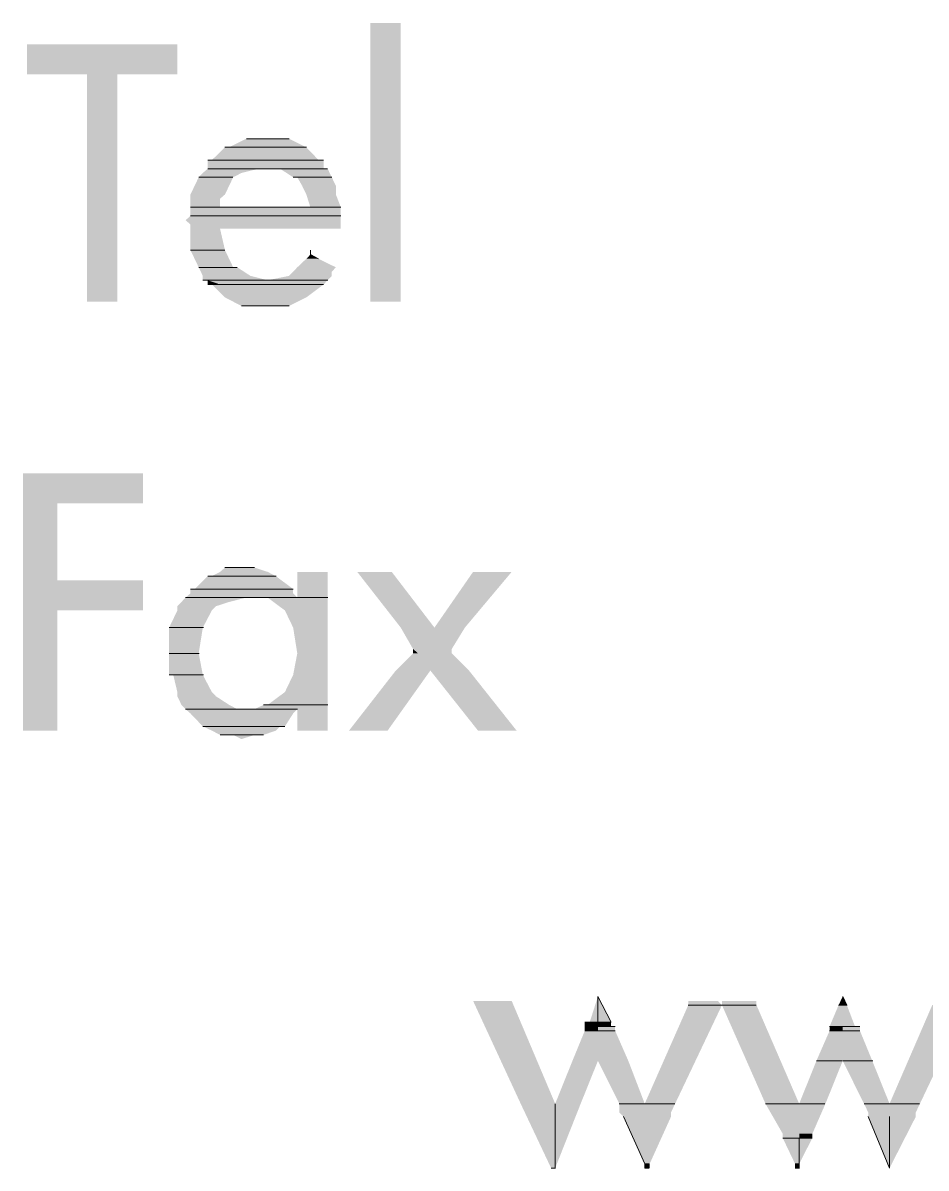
# Model space of a CAD drawing. Header units: inches. Extents: x 0.9 to 46, y 0.8 to 32.4.
# Drawn here: x 44.5742 to 44.925, y 24.5662 to 25.0112 of the extents above; entities that cross this region are included whole.
import ezdxf

# ---------------------------------------------------------------- set-up
doc = ezdxf.new("R2010")
doc.units = ezdxf.units.IN
doc.header["$MEASUREMENT"] = 0
doc.layers.add('PDF_Geometry', color=7, linetype='Continuous')
doc.layers.add('PDF_Solid Fills', color=7, linetype='Continuous')

msp = doc.modelspace()

# ---------------------------------------------------------------- linework, layer by layer
at = {"layer": 'PDF_Geometry', "lineweight": 20}
for points in [[(44.66767, 24.96621), (44.66097, 24.96621), (44.67405, 24.96621)], [(44.66097, 24.96621), (44.67764, 24.96621)], [(44.66097, 24.96621), (44.67756, 24.96621)], [(44.65427, 24.96286), (44.65267, 24.96286), (44.68426, 24.96286)], [(44.65427, 24.96286), (44.68427, 24.96286)], [(44.64756, 24.95789), (44.64597, 24.95789), (44.69096, 24.95789)], [(44.64756, 24.95789), (44.68923, 24.95789)], [(44.64756, 24.95789), (44.68923, 24.95789)], [(44.64756, 24.95789), (44.69096, 24.95789)], [(44.64246, 24.95122), (44.65578, 24.95122)], [(44.64246, 24.95122), (44.65578, 24.95122)], [(44.64597, 24.95454), (44.66597, 24.95454)], [(44.64597, 24.95454), (44.66767, 24.95454), (44.66575, 24.95454)], [(44.66767, 24.95454), (44.69255, 24.95454)], [(44.66767, 24.95454), (44.69255, 24.95454)], [(44.67915, 24.95122), (44.69415, 24.95122)], [(44.67915, 24.95122), (44.69416, 24.95122)], [(44.63927, 24.93954), (44.65927, 24.93954)], [(44.63927, 24.93954), (44.65905, 24.93954)], [(44.65076, 24.93954), (44.69766, 24.93954)], [(44.65076, 24.93954), (44.69742, 24.93954)], [(44.63927, 24.93622), (44.6976, 24.93622)], [(44.63927, 24.93622), (44.69766, 24.93622)], [(44.68585, 24.93622), (44.69752, 24.93622)], [(44.63927, 24.92289), (44.65261, 24.92289)], [(44.63927, 24.92289), (44.65261, 24.92289)], [(44.68585, 24.92119), (44.68585, 24.92286)], [(44.68585, 24.92119), (44.68904, 24.91954), (44.68904, 24.91954)], [(44.64246, 24.91622), (44.65745, 24.91622)], [(44.64246, 24.91622), (44.65746, 24.91622)], [(44.64406, 24.91121), (44.66767, 24.91121)], [(44.64406, 24.91121), (44.66926, 24.91121), (44.66767, 24.91121)], [(44.66926, 24.91121), (44.66767, 24.91121), (44.69255, 24.91121)], [(44.66926, 24.91121), (44.69259, 24.91121)], [(44.64597, 24.90955), (44.65097, 24.90955)], [(44.64597, 24.90955), (44.69096, 24.90955)], [(44.64597, 24.90955), (44.69097, 24.90955)], [(44.65905, 24.90122), (44.67405, 24.90122)], [(44.65905, 24.90122), (44.67756, 24.90122), (44.67405, 24.90122)], [(44.66256, 24.90122), (44.67405, 24.90122), (44.66926, 24.90122)], [(44.65905, 24.79954), (44.65267, 24.79954), (44.66416, 24.79954)], [(44.64756, 24.79622), (44.64597, 24.79622), (44.67245, 24.79622)], [(44.64756, 24.79622), (44.67257, 24.79622)], [(44.64087, 24.79121), (44.63927, 24.79121), (44.67915, 24.79121)], [(44.64087, 24.79121), (44.67919, 24.79121)], [(44.63736, 24.78789), (44.66069, 24.78789)], [(44.63736, 24.78789), (44.68075, 24.78789), (44.66097, 24.78789)], [(44.68075, 24.78789), (44.66097, 24.78789), (44.69255, 24.78789)], [(44.66097, 24.78789), (44.69255, 24.78789)], [(44.66097, 24.78789), (44.69263, 24.78789)], [(44.68075, 24.78789), (44.69241, 24.78789)], [(44.63098, 24.77622), (44.64431, 24.77622)], [(44.63098, 24.77622), (44.64431, 24.77622)], [(44.63098, 24.76623), (44.64265, 24.76623)], [(44.63098, 24.76623), (44.64265, 24.76623)], [(44.63098, 24.76623), (44.64265, 24.76623)], [(44.63098, 24.76623), (44.64265, 24.76623)], [(44.63098, 24.75787), (44.64406, 24.75787)], [(44.63098, 24.75787), (44.64431, 24.75787)], [(44.66926, 24.74622), (44.66767, 24.74622), (44.67405, 24.74622)], [(44.66926, 24.74622), (44.69255, 24.74622)], [(44.66926, 24.74622), (44.69259, 24.74622)], [(44.63736, 24.74453), (44.66069, 24.74453)], [(44.63736, 24.74453), (44.66097, 24.74453)], [(44.66416, 24.74453), (44.66097, 24.74453), (44.68075, 24.74453)], [(44.66416, 24.74453), (44.68082, 24.74453)], [(44.64406, 24.73786), (44.67406, 24.73786)], [(44.64406, 24.73786), (44.67596, 24.73786), (44.67405, 24.73786)], [(44.65076, 24.73455), (44.66416, 24.73455)], [(44.65076, 24.73455), (44.66767, 24.73455), (44.66416, 24.73455)], [(44.79752, 24.63289), (44.80263, 24.62288), (44.80263, 24.62288)], [(44.79752, 24.62288), (44.79752, 24.63288)], [(44.8926, 24.63289), (44.8942, 24.62954), (44.8942, 24.62954)], [(44.8926, 24.62954), (44.8926, 24.63288)], [(44.83262, 24.62954), (44.84595, 24.62954)], [(44.83262, 24.62954), (44.84595, 24.62954)], [(44.8457, 24.62954), (44.85904, 24.62954)], [(44.8457, 24.62954), (44.85904, 24.62954)], [(44.89101, 24.62954), (44.89267, 24.62954)], [(44.89101, 24.62954), (44.89267, 24.62954)], [(44.89101, 24.62954), (44.89267, 24.62954)], [(44.89101, 24.62954), (44.89267, 24.62954)], [(44.8926, 24.62954), (44.89427, 24.62954)], [(44.8926, 24.62954), (44.89427, 24.62954)], [(44.8926, 24.62954), (44.89427, 24.62954)], [(44.8926, 24.62954), (44.89427, 24.62954)], [(44.79433, 24.62288), (44.79242, 24.62288), (44.79752, 24.62288)], [(44.79242, 24.62288), (44.79742, 24.62288)], [(44.79242, 24.62288), (44.79742, 24.62288)], [(44.79242, 24.62288), (44.79742, 24.62288)], [(44.79242, 24.62288), (44.79742, 24.62288)], [(44.79433, 24.62288), (44.79767, 24.62288)], [(44.79752, 24.62288), (44.80252, 24.62288)], [(44.79752, 24.62288), (44.80252, 24.62288)], [(44.79752, 24.62288), (44.80252, 24.62288)], [(44.79752, 24.62288), (44.80252, 24.62288)], [(44.79752, 24.62288), (44.80252, 24.62288)], [(44.79752, 24.62288), (44.80252, 24.62288)], [(44.79242, 24.62122), (44.79742, 24.62122)], [(44.79242, 24.62122), (44.79742, 24.62122)], [(44.79242, 24.62122), (44.79742, 24.62122)], [(44.79242, 24.62122), (44.79742, 24.62122)], [(44.79242, 24.62122), (44.79742, 24.62122)], [(44.79242, 24.62122), (44.79742, 24.62122)], [(44.79242, 24.61956), (44.79742, 24.61956)], [(44.79242, 24.61956), (44.79742, 24.61956)], [(44.79242, 24.61956), (44.79742, 24.61956)], [(44.79242, 24.61956), (44.79742, 24.61956)], [(44.79752, 24.62122), (44.80252, 24.62122)], [(44.79752, 24.62122), (44.80252, 24.62122)], [(44.79752, 24.62122), (44.80252, 24.62122)], [(44.79752, 24.62122), (44.80252, 24.62122)], [(44.79752, 24.62122), (44.80419, 24.62122)], [(44.79752, 24.62122), (44.80422, 24.62122)], [(44.79752, 24.61956), (44.80419, 24.61956)], [(44.79752, 24.61956), (44.80419, 24.61956)], [(44.79752, 24.61956), (44.80419, 24.61956)], [(44.79752, 24.61956), (44.80419, 24.61956)], [(44.8875, 24.62122), (44.89249, 24.62122)], [(44.8875, 24.62122), (44.89249, 24.62122)], [(44.8875, 24.62122), (44.89249, 24.62122)], [(44.8875, 24.62122), (44.89249, 24.62122)], [(44.8875, 24.62122), (44.89249, 24.62122)], [(44.8875, 24.62122), (44.89249, 24.62122)], [(44.8875, 24.62122), (44.89249, 24.62122)], [(44.8875, 24.62122), (44.89249, 24.62122)], [(44.8875, 24.62122), (44.89249, 24.62122)], [(44.8875, 24.62122), (44.89249, 24.62122)], [(44.8875, 24.61956), (44.89249, 24.61956)], [(44.8875, 24.61956), (44.89249, 24.61956)], [(44.8875, 24.61956), (44.89249, 24.61956)], [(44.8875, 24.61956), (44.89249, 24.61956)], [(44.8875, 24.61956), (44.89249, 24.61956)], [(44.8875, 24.61956), (44.89249, 24.61956)], [(44.8926, 24.62122), (44.8976, 24.62122)], [(44.8926, 24.62122), (44.8976, 24.62122)], [(44.8926, 24.62122), (44.8976, 24.62122)], [(44.8926, 24.62122), (44.8976, 24.62122)], [(44.8926, 24.62122), (44.89927, 24.62122)], [(44.8926, 24.62122), (44.8993, 24.62122)], [(44.8926, 24.62122), (44.89927, 24.62122)], [(44.8926, 24.62122), (44.89927, 24.62122)], [(44.8926, 24.62122), (44.89927, 24.62122)], [(44.8926, 24.62122), (44.89927, 24.62122)], [(44.8926, 24.61956), (44.89927, 24.61956)], [(44.8926, 24.61956), (44.89927, 24.61956)], [(44.8926, 24.61956), (44.89927, 24.61956)], [(44.8926, 24.61956), (44.89927, 24.61956)], [(44.8926, 24.61956), (44.89927, 24.61956)], [(44.8926, 24.61956), (44.89927, 24.61956)], [(44.88239, 24.60788), (44.89239, 24.60788)], [(44.88239, 24.60788), (44.89239, 24.60788)], [(44.8926, 24.60788), (44.90427, 24.60788)], [(44.8926, 24.60788), (44.90427, 24.60788)], [(44.78093, 24.56621), (44.78093, 24.59121)], [(44.80582, 24.59123), (44.81581, 24.59123)], [(44.80582, 24.59123), (44.81581, 24.59123)], [(44.80582, 24.59123), (44.81581, 24.59123)], [(44.80582, 24.59123), (44.81581, 24.59123)], [(44.81571, 24.59123), (44.82737, 24.59123)], [(44.81571, 24.59123), (44.82737, 24.59123)], [(44.81571, 24.59123), (44.82737, 24.59123)], [(44.81571, 24.59123), (44.82737, 24.59123)], [(44.86261, 24.59123), (44.87595, 24.59123)], [(44.86261, 24.59123), (44.87595, 24.59123)], [(44.87569, 24.59123), (44.88569, 24.59123)], [(44.87569, 24.59123), (44.88569, 24.59123)], [(44.9009, 24.59123), (44.91089, 24.59123)], [(44.9009, 24.59123), (44.91089, 24.59123)], [(44.9009, 24.59123), (44.91089, 24.59123)], [(44.9009, 24.59123), (44.91089, 24.59123)], [(44.91079, 24.59123), (44.92245, 24.59123)], [(44.91079, 24.59123), (44.92245, 24.59123)], [(44.91079, 24.59123), (44.92245, 24.59123)], [(44.91079, 24.59123), (44.92245, 24.59123)], [(44.80741, 24.58622), (44.81571, 24.56787), (44.81571, 24.56787)], [(44.90249, 24.58622), (44.91079, 24.56621), (44.91079, 24.56621)], [(44.91079, 24.56621), (44.91079, 24.5862)], [(44.86931, 24.57789), (44.87598, 24.57789)], [(44.86931, 24.57789), (44.87598, 24.57789)], [(44.86931, 24.57789), (44.87598, 24.57789)], [(44.86931, 24.57789), (44.87598, 24.57789)], [(44.87569, 24.57789), (44.88069, 24.57789)], [(44.87569, 24.57789), (44.88069, 24.57789)], [(44.87569, 24.57789), (44.88069, 24.57789)], [(44.87569, 24.57789), (44.88069, 24.57789)], [(44.87569, 24.56787), (44.87569, 24.57788)], [(44.77934, 24.56621), (44.78101, 24.56621)], [(44.81571, 24.56787), (44.81738, 24.56787)], [(44.81571, 24.56787), (44.81738, 24.56787)], [(44.81571, 24.56787), (44.81738, 24.56787)], [(44.81571, 24.56787), (44.81738, 24.56787)], [(44.81571, 24.56787), (44.81738, 24.56787)], [(44.81571, 24.56787), (44.81738, 24.56787)], [(44.81571, 24.56621), (44.81571, 24.56787)], [(44.81571, 24.56621), (44.81571, 24.56787)], [(44.81571, 24.56621), (44.81738, 24.56621)], [(44.8741, 24.56787), (44.87577, 24.56787)], [(44.8741, 24.56787), (44.87577, 24.56787)], [(44.8741, 24.56787), (44.87577, 24.56787)], [(44.8741, 24.56787), (44.87577, 24.56787)], [(44.8741, 24.56787), (44.87577, 24.56787)], [(44.8741, 24.56787), (44.87577, 24.56787)], [(44.8741, 24.56787), (44.87577, 24.56787)], [(44.8741, 24.56787), (44.87577, 24.56787)], [(44.8741, 24.56621), (44.87577, 24.56621)], [(44.8741, 24.56621), (44.87577, 24.56621)], [(44.8741, 24.56621), (44.87577, 24.56621)], [(44.87569, 24.56621), (44.87569, 24.56787)], [(44.87569, 24.56621), (44.87569, 24.56787)]]:
    msp.add_lwpolyline(points, close=True, dxfattribs=at)
at = {"layer": 'PDF_Solid Fills', "lineweight": 20, "transparency": 33554559}
for points in [[(44.70915, 25.0112), (44.70915, 24.90288), (44.72095, 24.90288)], [(44.70915, 25.0112), (44.72095, 25.0112), (44.72095, 24.90288)], [(44.57578, 25.00287), (44.57578, 24.99123), (44.63417, 24.99123)], [(44.57578, 25.00287), (44.63417, 25.00287), (44.63417, 24.99123)], [(44.59907, 24.99123), (44.59907, 24.90288), (44.61087, 24.90288)], [(44.59907, 24.99123), (44.61087, 24.99123), (44.61087, 24.90288)], [(44.66097, 24.96621), (44.65427, 24.96286), (44.68426, 24.96286)], [(44.66097, 24.96621), (44.67756, 24.96621), (44.68426, 24.96286)], [(44.65267, 24.96286), (44.64756, 24.95789), (44.68904, 24.95789)], [(44.65267, 24.96286), (44.68426, 24.96286), (44.68904, 24.95789)], [(44.64597, 24.95789), (44.64597, 24.95619), (44.66416, 24.95619)], [(44.64597, 24.95789), (44.66416, 24.95619), (44.69096, 24.95619)], [(44.64597, 24.95789), (44.69096, 24.95789), (44.69096, 24.95619)], [(44.64597, 24.95619), (44.64597, 24.95454), (44.66767, 24.95454)], [(44.64597, 24.95619), (44.66416, 24.95619), (44.66767, 24.95454)], [(44.66416, 24.95619), (44.66767, 24.95454), (44.69096, 24.95454)], [(44.66416, 24.95619), (44.69096, 24.95619), (44.69096, 24.95454)], [(44.64246, 24.95122), (44.63927, 24.94455), (44.65267, 24.94455)], [(44.64406, 24.95288), (44.64246, 24.95122), (44.65586, 24.95122)], [(44.64246, 24.95122), (44.65586, 24.95122), (44.65267, 24.94455)], [(44.64597, 24.95454), (44.64406, 24.95288), (44.65905, 24.95288)], [(44.64406, 24.95288), (44.65905, 24.95288), (44.65586, 24.95122)], [(44.64597, 24.95454), (44.66575, 24.95454), (44.65905, 24.95288)], [(44.67405, 24.95454), (44.67915, 24.95122), (44.69415, 24.95122)], [(44.67405, 24.95454), (44.69255, 24.95454), (44.69415, 24.95122)], [(44.68075, 24.95122), (44.68266, 24.94787), (44.69574, 24.94787)], [(44.68075, 24.95122), (44.69415, 24.95122), (44.69574, 24.94787)], [(44.68266, 24.94787), (44.68426, 24.94455), (44.69574, 24.94455)], [(44.68266, 24.94787), (44.69574, 24.94787), (44.69574, 24.94455)], [(44.63927, 24.94455), (44.63927, 24.94289), (44.65076, 24.94289)], [(44.63927, 24.94455), (44.65267, 24.94455), (44.65076, 24.94289)], [(44.63927, 24.94289), (44.63927, 24.93954), (44.65076, 24.93954)], [(44.63927, 24.94289), (44.65076, 24.94289), (44.65076, 24.93954)], [(44.68426, 24.94455), (44.68585, 24.93954), (44.69766, 24.93954)], [(44.68426, 24.94455), (44.69574, 24.94455), (44.69766, 24.93954)], [(44.63927, 24.93954), (44.63927, 24.93622), (44.68585, 24.93622)], [(44.63927, 24.93954), (44.65905, 24.93954), (44.68585, 24.93622)], [(44.65905, 24.93954), (44.68585, 24.93622), (44.69766, 24.93622)], [(44.65905, 24.93954), (44.69766, 24.93954), (44.69766, 24.93622)], [(44.63927, 24.93622), (44.63736, 24.93453), (44.69766, 24.93453)], [(44.63736, 24.93453), (44.63927, 24.93287), (44.69766, 24.93287)], [(44.63736, 24.93453), (44.69766, 24.93453), (44.69766, 24.93287)], [(44.63927, 24.93622), (44.69766, 24.93622), (44.69766, 24.93453)], [(44.63927, 24.93287), (44.63927, 24.93121), (44.69766, 24.93121)], [(44.63927, 24.93287), (44.69766, 24.93287), (44.69766, 24.93121)], [(44.63927, 24.93121), (44.63927, 24.92289), (44.65267, 24.92289)], [(44.63927, 24.93121), (44.65076, 24.93121), (44.65267, 24.92289)], [(44.63927, 24.92289), (44.64246, 24.91622), (44.65586, 24.91622)], [(44.63927, 24.92289), (44.65267, 24.92289), (44.65586, 24.91622)], [(44.68426, 24.91954), (44.68075, 24.91622), (44.69574, 24.91622)], [(44.68585, 24.92119), (44.68426, 24.91954), (44.68904, 24.91954)], [(44.68426, 24.91954), (44.68904, 24.91954), (44.69574, 24.91622)], [(44.64246, 24.91622), (44.64406, 24.9129), (44.66256, 24.9129)], [(44.64246, 24.91622), (44.65746, 24.91622), (44.66256, 24.9129)], [(44.68075, 24.91622), (44.67915, 24.91453), (44.69415, 24.91453)], [(44.68075, 24.91622), (44.69574, 24.91622), (44.69415, 24.91453)], [(44.64406, 24.9129), (44.64406, 24.91121), (44.66926, 24.91121)], [(44.64406, 24.9129), (44.66256, 24.9129), (44.66926, 24.91121)], [(44.64597, 24.91121), (44.64597, 24.90955), (44.65076, 24.90955)], [(44.64597, 24.91121), (44.66767, 24.91121), (44.65076, 24.90955)], [(44.66767, 24.91121), (44.64597, 24.90955), (44.69096, 24.90955)], [(44.66767, 24.91121), (44.69255, 24.91121), (44.69096, 24.90955)], [(44.67756, 24.9129), (44.66926, 24.91121), (44.69255, 24.91121)], [(44.67915, 24.91453), (44.67756, 24.9129), (44.69415, 24.9129)], [(44.67756, 24.9129), (44.69415, 24.9129), (44.69255, 24.91121)], [(44.67915, 24.91453), (44.69415, 24.91453), (44.69415, 24.9129)], [(44.64756, 24.90955), (44.65267, 24.90454), (44.68426, 24.90454)], [(44.64756, 24.90955), (44.69096, 24.90955), (44.68426, 24.90454)], [(44.65267, 24.90454), (44.65905, 24.90122), (44.67756, 24.90122)], [(44.65267, 24.90454), (44.68426, 24.90454), (44.67756, 24.90122)], [(44.57418, 24.8362), (44.57418, 24.82455), (44.62077, 24.82455)], [(44.57418, 24.8362), (44.62077, 24.8362), (44.62077, 24.82455)], [(44.57418, 24.82455), (44.57418, 24.79456), (44.58758, 24.79456)], [(44.57418, 24.82455), (44.58758, 24.82455), (44.58758, 24.79456)], [(44.65267, 24.79954), (44.65076, 24.79788), (44.66926, 24.79788)], [(44.65267, 24.79954), (44.66416, 24.79954), (44.66926, 24.79788)], [(44.64597, 24.79622), (44.64087, 24.79121), (44.67915, 24.79121)], [(44.64597, 24.79622), (44.67245, 24.79622), (44.67915, 24.79121)], [(44.65076, 24.79788), (44.64756, 24.79622), (44.67245, 24.79622)], [(44.65076, 24.79788), (44.66926, 24.79788), (44.67245, 24.79622)], [(44.68075, 24.79788), (44.68075, 24.78789), (44.69255, 24.78789)], [(44.68075, 24.79788), (44.69255, 24.79788), (44.69255, 24.78789)], [(44.70404, 24.79788), (44.72095, 24.77622), (44.73403, 24.77622)], [(44.70404, 24.79788), (44.71744, 24.79788), (44.73403, 24.77622)], [(44.74903, 24.79788), (44.73403, 24.77622), (44.74584, 24.77622)], [(44.74903, 24.79788), (44.76402, 24.79788), (44.74584, 24.77622)], [(44.57418, 24.79456), (44.57418, 24.78288), (44.62077, 24.78288)], [(44.57418, 24.79456), (44.62077, 24.79456), (44.62077, 24.78288)], [(44.63927, 24.79121), (44.63927, 24.78955), (44.67915, 24.78955)], [(44.63927, 24.79121), (44.67915, 24.79121), (44.67915, 24.78955)], [(44.63576, 24.7862), (44.63417, 24.78454), (44.64916, 24.78454)], [(44.63736, 24.78789), (44.63576, 24.7862), (44.65427, 24.7862)], [(44.63576, 24.7862), (44.65427, 24.7862), (44.64916, 24.78454)], [(44.63927, 24.78955), (44.63736, 24.78789), (44.68075, 24.78789)], [(44.63736, 24.78789), (44.66097, 24.78789), (44.65427, 24.7862)], [(44.63927, 24.78955), (44.67915, 24.78955), (44.68075, 24.78789)], [(44.66926, 24.78789), (44.67596, 24.78288), (44.69255, 24.78288)], [(44.66926, 24.78789), (44.69255, 24.78789), (44.69255, 24.78288)], [(44.57418, 24.78288), (44.57418, 24.73621), (44.58758, 24.73621)], [(44.57418, 24.78288), (44.58758, 24.78288), (44.58758, 24.73621)], [(44.63417, 24.78288), (44.63098, 24.77622), (44.64406, 24.77622)], [(44.63417, 24.78454), (44.63417, 24.78288), (44.64756, 24.78288)], [(44.63417, 24.78454), (44.64916, 24.78454), (44.64756, 24.78288)], [(44.63417, 24.78288), (44.64756, 24.78288), (44.64406, 24.77622)], [(44.67596, 24.78288), (44.67915, 24.77622), (44.69255, 24.77622)], [(44.67596, 24.78288), (44.69255, 24.78288), (44.69255, 24.77622)], [(44.63098, 24.77622), (44.63098, 24.76623), (44.64246, 24.76623)], [(44.63098, 24.77622), (44.64406, 24.77622), (44.64246, 24.76623)], [(44.67915, 24.77622), (44.68075, 24.76623), (44.69255, 24.76623)], [(44.67915, 24.77622), (44.69255, 24.77622), (44.69255, 24.76623)], [(44.72095, 24.77622), (44.73403, 24.77622), (44.72573, 24.76789)], [(44.73403, 24.77622), (44.72573, 24.76789), (44.74073, 24.76789)], [(44.73403, 24.77622), (44.74584, 24.77622), (44.74073, 24.76789)], [(44.63098, 24.76623), (44.63098, 24.75787), (44.64406, 24.75787)], [(44.63098, 24.76623), (44.64246, 24.76623), (44.64406, 24.75787)], [(44.68075, 24.76623), (44.67915, 24.75787), (44.69255, 24.75787)], [(44.68075, 24.76623), (44.69255, 24.76623), (44.69255, 24.75787)], [(44.72573, 24.76623), (44.71903, 24.75956), (44.73244, 24.75956)], [(44.72573, 24.76789), (44.72573, 24.76623), (44.72765, 24.76623)], [(44.72573, 24.76789), (44.72765, 24.76623), (44.74073, 24.76623)], [(44.72573, 24.76789), (44.74073, 24.76789), (44.74073, 24.76623)], [(44.72573, 24.76623), (44.72765, 24.76623), (44.73244, 24.75956)], [(44.72765, 24.76623), (44.73244, 24.75956), (44.74743, 24.75956)], [(44.72765, 24.76623), (44.74073, 24.76623), (44.74743, 24.75956)], [(44.71903, 24.75956), (44.70085, 24.73621), (44.71584, 24.73621)], [(44.71903, 24.75956), (44.73244, 24.75956), (44.71584, 24.73621)], [(44.73244, 24.75956), (44.75094, 24.73621), (44.76594, 24.73621)], [(44.73244, 24.75956), (44.74743, 24.75956), (44.76594, 24.73621)], [(44.63257, 24.75787), (44.63417, 24.7512), (44.64756, 24.7512)], [(44.63257, 24.75787), (44.64406, 24.75787), (44.64756, 24.7512)], [(44.67915, 24.75787), (44.67596, 24.7512), (44.69255, 24.7512)], [(44.67915, 24.75787), (44.69255, 24.75787), (44.69255, 24.7512)], [(44.63417, 24.7512), (44.63417, 24.74954), (44.64916, 24.74954)], [(44.63417, 24.7512), (44.64756, 24.7512), (44.64916, 24.74954)], [(44.67596, 24.7512), (44.66926, 24.74622), (44.69255, 24.74622)], [(44.67596, 24.7512), (44.69255, 24.7512), (44.69255, 24.74622)], [(44.63417, 24.74954), (44.63576, 24.74622), (44.65427, 24.74622)], [(44.63417, 24.74954), (44.64916, 24.74954), (44.65427, 24.74622)], [(44.63576, 24.74622), (44.63736, 24.74453), (44.65746, 24.74453)], [(44.63576, 24.74622), (44.65427, 24.74622), (44.65746, 24.74453)], [(44.66767, 24.74622), (44.66416, 24.74453), (44.68075, 24.74453)], [(44.66767, 24.74622), (44.67405, 24.74622), (44.68075, 24.74453)], [(44.67405, 24.74622), (44.68075, 24.74453), (44.69255, 24.74453)], [(44.67405, 24.74622), (44.69255, 24.74622), (44.69255, 24.74453)], [(44.63736, 24.74453), (44.66097, 24.74453), (44.63927, 24.74287)], [(44.66097, 24.74453), (44.63927, 24.74287), (44.67915, 24.74287)], [(44.63927, 24.74287), (44.64406, 24.73786), (44.67596, 24.73786)], [(44.63927, 24.74287), (44.67915, 24.74287), (44.67596, 24.73786)], [(44.66097, 24.74453), (44.68075, 24.74453), (44.67915, 24.74287)], [(44.68075, 24.74453), (44.68075, 24.73621), (44.69255, 24.73621)], [(44.68075, 24.74453), (44.69255, 24.74453), (44.69255, 24.73621)], [(44.64406, 24.73786), (44.64756, 24.73621), (44.67245, 24.73621)], [(44.64406, 24.73786), (44.67405, 24.73786), (44.67245, 24.73621)], [(44.64756, 24.73621), (44.65076, 24.73455), (44.66767, 24.73455)], [(44.64756, 24.73621), (44.67245, 24.73621), (44.66767, 24.73455)], [(44.65586, 24.73455), (44.66416, 24.73455), (44.65905, 24.73289)], [(44.74903, 24.6312), (44.76753, 24.59123), (44.78093, 24.59123)], [(44.74903, 24.6312), (44.76402, 24.6312), (44.78093, 24.59123)], [(44.79752, 24.63289), (44.79433, 24.62288), (44.79752, 24.62288)], [(44.79752, 24.63289), (44.79752, 24.62288), (44.80263, 24.62288)], [(44.83262, 24.6312), (44.83262, 24.62954), (44.8457, 24.62954)], [(44.83262, 24.6312), (44.84411, 24.6312), (44.8457, 24.62954)], [(44.8457, 24.6312), (44.8457, 24.62954), (44.8591, 24.62954)], [(44.8457, 24.6312), (44.8591, 24.6312), (44.8591, 24.62954)], [(44.8926, 24.63289), (44.89101, 24.62954), (44.8926, 24.62954)], [(44.8926, 24.63289), (44.8926, 24.62954), (44.8942, 24.62954)], [(44.83262, 24.62954), (44.81571, 24.59123), (44.82751, 24.59123)], [(44.83262, 24.62954), (44.8457, 24.62954), (44.82751, 24.59123)], [(44.8457, 24.62954), (44.86261, 24.59123), (44.87569, 24.59123)], [(44.8457, 24.62954), (44.8591, 24.62954), (44.87569, 24.59123)], [(44.89101, 24.62954), (44.8875, 24.62122), (44.8926, 24.62122)], [(44.89101, 24.62954), (44.8926, 24.62954), (44.8926, 24.62122)], [(44.8926, 24.62954), (44.8926, 24.62122), (44.89739, 24.62122)], [(44.8926, 24.62954), (44.8942, 24.62954), (44.89739, 24.62122)], [(44.92738, 24.62954), (44.91079, 24.59123), (44.92259, 24.59123)], [(44.92738, 24.62954), (44.94078, 24.62954), (44.92259, 24.59123)], [(44.79242, 24.62288), (44.79242, 24.62122), (44.79752, 24.62122)], [(44.79242, 24.62288), (44.79752, 24.62288), (44.79752, 24.62122)], [(44.79752, 24.62288), (44.79752, 24.62122), (44.80263, 24.62122)], [(44.79752, 24.62288), (44.80263, 24.62288), (44.80263, 24.62122)], [(44.79242, 24.61956), (44.78763, 24.60788), (44.79752, 24.60788)], [(44.79242, 24.62122), (44.79242, 24.61956), (44.79752, 24.61956)], [(44.79242, 24.62122), (44.79752, 24.62122), (44.79752, 24.61956)], [(44.79242, 24.61956), (44.79752, 24.61956), (44.79752, 24.60788)], [(44.79752, 24.62122), (44.79752, 24.61956), (44.80422, 24.61956)], [(44.79752, 24.62122), (44.80422, 24.62122), (44.80422, 24.61956)], [(44.79752, 24.61956), (44.79752, 24.60788), (44.80933, 24.60788)], [(44.79752, 24.61956), (44.80422, 24.61956), (44.80933, 24.60788)], [(44.8875, 24.61956), (44.88239, 24.60788), (44.8926, 24.60788)], [(44.8875, 24.62122), (44.8875, 24.61956), (44.8926, 24.61956)], [(44.8875, 24.62122), (44.8926, 24.62122), (44.8926, 24.61956)], [(44.8875, 24.61956), (44.8926, 24.61956), (44.8926, 24.60788)], [(44.8926, 24.62122), (44.8926, 24.61956), (44.8993, 24.61956)], [(44.8926, 24.62122), (44.8993, 24.62122), (44.8993, 24.61956)], [(44.8926, 24.61956), (44.8926, 24.60788), (44.90409, 24.60788)], [(44.8926, 24.61956), (44.8993, 24.61956), (44.90409, 24.60788)], [(44.78763, 24.60788), (44.78093, 24.59123), (44.79082, 24.59123)], [(44.78763, 24.60788), (44.79752, 24.60788), (44.79082, 24.59123)], [(44.79752, 24.60788), (44.80582, 24.59123), (44.81571, 24.59123)], [(44.79752, 24.60788), (44.80933, 24.60788), (44.81571, 24.59123)], [(44.88239, 24.60788), (44.87569, 24.59123), (44.8859, 24.59123)], [(44.88239, 24.60788), (44.8926, 24.60788), (44.8859, 24.59123)], [(44.8926, 24.60788), (44.9009, 24.59123), (44.91079, 24.59123)], [(44.8926, 24.60788), (44.90409, 24.60788), (44.91079, 24.59123)], [(44.76753, 24.59123), (44.77934, 24.56621), (44.78093, 24.56621)], [(44.76753, 24.59123), (44.78093, 24.59123), (44.78093, 24.56621)], [(44.78093, 24.59123), (44.79082, 24.59123), (44.78093, 24.56621)], [(44.80582, 24.59123), (44.80582, 24.58788), (44.81571, 24.58788)], [(44.80582, 24.59123), (44.81571, 24.59123), (44.81571, 24.58788)], [(44.81571, 24.59123), (44.81571, 24.58788), (44.82592, 24.58788)], [(44.81571, 24.59123), (44.82751, 24.59123), (44.82592, 24.58788)], [(44.86261, 24.59123), (44.86931, 24.57955), (44.87569, 24.57955)], [(44.86261, 24.59123), (44.87569, 24.59123), (44.87569, 24.57955)], [(44.87569, 24.59123), (44.87569, 24.57955), (44.8808, 24.57955)], [(44.87569, 24.59123), (44.8859, 24.59123), (44.8808, 24.57955)], [(44.9009, 24.59123), (44.90249, 24.58788), (44.91079, 24.58788)], [(44.9009, 24.59123), (44.91079, 24.59123), (44.91079, 24.58788)], [(44.91079, 24.59123), (44.91079, 24.58788), (44.921, 24.58788)], [(44.91079, 24.59123), (44.92259, 24.59123), (44.921, 24.58788)], [(44.80582, 24.58788), (44.80741, 24.58622), (44.81571, 24.58622)], [(44.80582, 24.58788), (44.81571, 24.58788), (44.81571, 24.58622)], [(44.80741, 24.58622), (44.81571, 24.58622), (44.81571, 24.56787)], [(44.81571, 24.58788), (44.81571, 24.58622), (44.82592, 24.58622)], [(44.81571, 24.58788), (44.82592, 24.58788), (44.82592, 24.58622)], [(44.81571, 24.58622), (44.81571, 24.56787), (44.81762, 24.56787)], [(44.81571, 24.58622), (44.82592, 24.58622), (44.81762, 24.56787)], [(44.90249, 24.58788), (44.90249, 24.58622), (44.91079, 24.58622)], [(44.90249, 24.58788), (44.91079, 24.58788), (44.91079, 24.58622)], [(44.90249, 24.58622), (44.91079, 24.58622), (44.91079, 24.56621)], [(44.91079, 24.58788), (44.91079, 24.58622), (44.921, 24.58622)], [(44.91079, 24.58788), (44.921, 24.58788), (44.921, 24.58622)], [(44.91079, 24.58622), (44.921, 24.58622), (44.91079, 24.56621)], [(44.86931, 24.57955), (44.86931, 24.57789), (44.87569, 24.57789)], [(44.86931, 24.57955), (44.87569, 24.57955), (44.87569, 24.57789)], [(44.86931, 24.57789), (44.8741, 24.56787), (44.87569, 24.56787)], [(44.86931, 24.57789), (44.87569, 24.57789), (44.87569, 24.56787)], [(44.87569, 24.57955), (44.87569, 24.57789), (44.8808, 24.57789)], [(44.87569, 24.57955), (44.8808, 24.57955), (44.8808, 24.57789)], [(44.87569, 24.57789), (44.8808, 24.57789), (44.87569, 24.56787)], [(44.81571, 24.56787), (44.81571, 24.56621), (44.81762, 24.56621)], [(44.81571, 24.56787), (44.81762, 24.56787), (44.81762, 24.56621)], [(44.8741, 24.56787), (44.8741, 24.56621), (44.87569, 24.56621)], [(44.8741, 24.56787), (44.87569, 24.56787), (44.87569, 24.56621)]]:
    msp.add_solid(points, dxfattribs=at)

doc.saveas('drawing.dxf')
